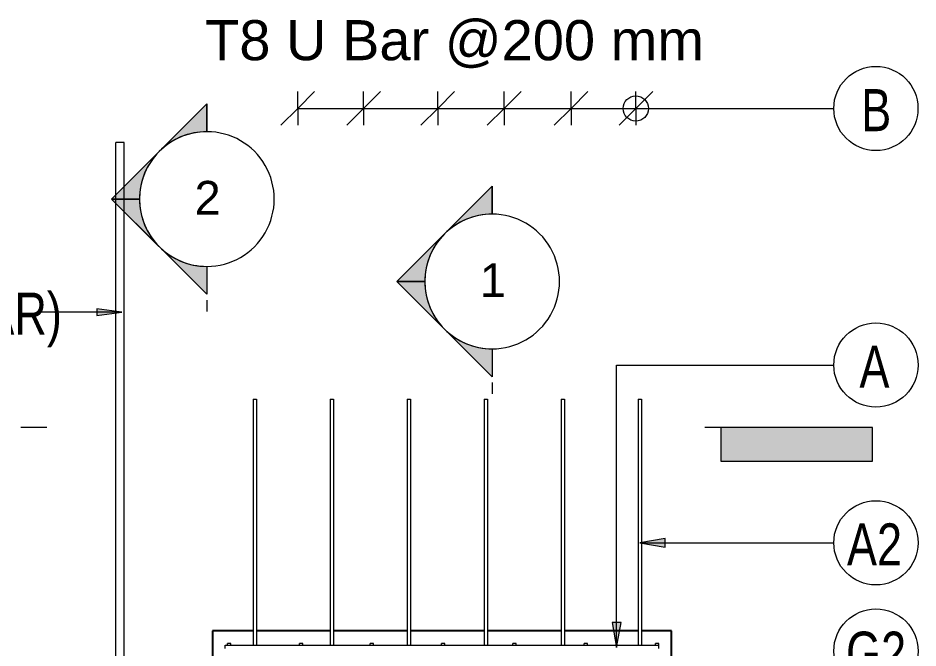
# Model space of a CAD drawing. Header units: millimetres. Extents: x -1209 to 17985, y -2296 to 18684.
# Drawn here: x 996 to 3134, y 3519 to 5016 of the extents above; entities that cross this region are included whole.
import ezdxf

# ---------------------------------------------------------------- set-up
doc = ezdxf.new("R2010")
doc.units = ezdxf.units.MM
for name, color, linetype, lineweight in [('A-ANNO-DIMS', 211, 'Continuous', 9), ('A-ANNO-DIMS-40', 211, 'Continuous', 9), ('A-WALL', 113, 'Continuous', 25), ('G-ANNO-SYMB', 111, 'Continuous', 9), ('S-RBAR', 171, 'Continuous', 18), ('S-RBAR-IDEN', 171, 'Continuous', 9)]:
    doc.layers.add(name, color=color, linetype=linetype, lineweight=lineweight)
doc.styles.add('Arial', font='arial.ttf', dxfattribs={"height": 95.24999999999991})
doc.styles.add('Arial_1', font='arial.ttf', dxfattribs={"height": 79.99999999999991})
doc.styles.add('Nirmala UI Semilight', font='NirmalaS.ttf', dxfattribs={"width": 0.8, "height": 99.99999999999993})
doc.dimstyles.new('Arrow_Filled_-_2_5_NI_UI_1', dxfattribs={"dimscale": 304.8, "dimtxt": 104.7363945578231, "dimasz": 0.2624671916010498, "dimexe": 0.1312335958005249, "dimexo": 0.0625, "dimgap": 0.1312335958005249, "dimtad": 1, "dimdec": 4, "dimzin": 0, "dimdsep": 46, "dimtxsty": 'Arial', "dimblk1": 'OBLIQUE', "dimblk2": 'OBLIQUE', "dimsah": 1, "dimcen": 0.09, "dimazin": 0, "dimtfac": 1, "dimtdec": 4, "dimtix": 1, "dimtmove": 0, "dimatfit": 3, "dimfxl": 0.1312335958005249, "dimfxlon": 1, "dimtvp": 1, "dimtolj": 1, "dimtzin": 0, "dimarcsym": 2})

# ---------------------------------------------------------------- blocks, each defined once
blk = doc.blocks.new('M_Rebar Tag_rfa Dimension - ARROW-793927-Elevation Front Copy 1')
at = {"layer": 'S-RBAR-IDEN'}
blk.add_circle((342.648857163215, -931.641589798012), 100, dxfattribs=at)
blk = doc.blocks.new('DIMBLOCK83-Elevation Front Copy 1')
at = {"layer": 'A-ANNO-DIMS-40'}
for p, q in [((1660.770133922702, 4801.096658472026), (1700.770133922702, 4841.096658472027)), ((1660.770133922702, 4801.096658472026), (1660.770133922702, 4841.096658472026)), ((1817.170207368426, 4801.096658472026), (1857.170207368426, 4841.096658472027)), ((1817.170207368426, 4801.096658472026), (1817.170207368426, 4841.096658472026)), ((1660.770133922702, 4801.096658472026), (1620.770133922702, 4761.096658472026)), ((1660.770133922702, 4801.096658472026), (1817.170207368426, 4801.096658472026)), ((1660.770133922702, 4801.096658472026), (1660.770133922702, 4761.096658472026)), ((1817.170207368426, 4801.096658472026), (1777.170207368426, 4761.096658472026)), ((1817.170207368426, 4801.096658472026), (1817.170207368426, 4761.096658472026))]:
    blk.add_line(p, q, dxfattribs=at)
blk = doc.blocks.new('_Oblique')
at = {"color": 0, "linetype": 'ByBlock', "lineweight": -2}
blk.add_line((-0.5, -0.5), (0.5, 0.5), dxfattribs=at)
blk = doc.blocks.new('DIMBLOCK84-Elevation Front Copy 1')
at = {"layer": 'A-ANNO-DIMS-40'}
for p, q in [((1817.170207368426, 4801.096658472026), (1857.170207368426, 4841.096658472027)), ((1817.170207368426, 4801.096658472026), (1817.170207368426, 4841.096658472026)), ((1993.570280814149, 4801.096658472026), (2033.570280814149, 4841.096658472027)), ((1993.570280814149, 4801.096658472026), (1993.570280814149, 4841.096658472026)), ((1817.170207368426, 4801.096658472026), (1777.170207368426, 4761.096658472026)), ((1817.170207368426, 4801.096658472026), (1993.570280814149, 4801.096658472026)), ((1817.170207368426, 4801.096658472026), (1817.170207368426, 4761.096658472026)), ((1993.570280814149, 4801.096658472026), (1953.570280814149, 4761.096658472026)), ((1993.570280814149, 4801.096658472026), (1993.570280814149, 4761.096658472026))]:
    blk.add_line(p, q, dxfattribs=at)
blk = doc.blocks.new('DIMBLOCK85-Elevation Front Copy 1')
at = {"layer": 'A-ANNO-DIMS-40'}
for p, q in [((1993.570280814149, 4801.096658472026), (2033.570280814149, 4841.096658472027)), ((1993.570280814149, 4801.096658472026), (1993.570280814149, 4841.096658472026)), ((2151.220354259873, 4801.096658472026), (2191.220354259873, 4841.096658472027)), ((2151.220354259873, 4801.096658472026), (2151.220354259873, 4841.096658472026)), ((1993.570280814149, 4801.096658472026), (1953.570280814149, 4761.096658472026)), ((1993.570280814149, 4801.096658472026), (2151.220354259873, 4801.096658472026)), ((1993.570280814149, 4801.096658472026), (1993.570280814149, 4761.096658472026)), ((2151.220354259873, 4801.096658472026), (2111.220354259873, 4761.096658472026)), ((2151.220354259873, 4801.096658472026), (2151.220354259873, 4761.096658472026))]:
    blk.add_line(p, q, dxfattribs=at)
blk = doc.blocks.new('DIMBLOCK86-Elevation Front Copy 1')
at = {"layer": 'A-ANNO-DIMS-40'}
for p, q in [((2151.220354259873, 4801.096658472026), (2191.220354259873, 4841.096658472027)), ((2151.220354259873, 4801.096658472026), (2151.220354259873, 4841.096658472026)), ((2310.120427705596, 4801.096658472026), (2350.120427705596, 4841.096658472027)), ((2310.120427705595, 4801.096658472026), (2310.120427705595, 4841.096658472026)), ((2151.220354259873, 4801.096658472026), (2111.220354259873, 4761.096658472026)), ((2151.220354259873, 4801.096658472026), (2310.120427705596, 4801.096658472026)), ((2151.220354259873, 4801.096658472026), (2151.220354259873, 4761.096658472026)), ((2310.120427705596, 4801.096658472026), (2270.120427705595, 4761.096658472026)), ((2310.120427705595, 4801.096658472026), (2310.120427705595, 4761.096658472026))]:
    blk.add_line(p, q, dxfattribs=at)
blk = doc.blocks.new('DIMBLOCK87-Elevation Front Copy 1')
at = {"layer": 'A-ANNO-DIMS-40'}
for p, q in [((2310.120427705596, 4801.096658472026), (2350.120427705596, 4841.096658472027)), ((2310.120427705595, 4801.096658472026), (2310.120427705595, 4841.096658472026)), ((2464.020501151319, 4801.096658472026), (2504.020501151319, 4841.096658472027)), ((2464.020501151319, 4801.096658472026), (2464.020501151319, 4841.096658472026)), ((2310.120427705596, 4801.096658472026), (2270.120427705595, 4761.096658472026)), ((2310.120427705596, 4801.096658472026), (2464.020501151319, 4801.096658472026)), ((2310.120427705595, 4801.096658472026), (2310.120427705595, 4761.096658472026)), ((2464.020501151319, 4801.096658472026), (2424.020501151319, 4761.096658472026)), ((2464.020501151319, 4801.096658472026), (2464.020501151319, 4761.096658472026))]:
    blk.add_line(p, q, dxfattribs=at)
blk = doc.blocks.new('M_Rebar Tag_rfa MARK - DOT 1_5-794230-Elevation Front Copy 1')
at = {"layer": 'S-RBAR-IDEN'}
blk.add_circle((3034.143734104399, 4800.935087363649), 100.0000000000005, dxfattribs=at)
blk = doc.blocks.new('Detail View - M_Section Head - Filled SHOP DWG-1002450-Elevation Front Copy 1')
at = {"layer": 'G-ANNO-SYMB'}
h = blk.add_hatch(color=256, dxfattribs=at)
edge = h.paths.add_edge_path()
edge.add_line((2122.615650850311, 4616.139849525146), (2009.478565860464, 4503.002764535301))
edge.add_arc((2122.61565085031, 4389.865679545453), 160, 89.99999999999972, 134.9999999999992, ccw=False)
edge.add_line((2122.61565085031, 4549.865679545452), (2122.615650850311, 4616.139849525146))
h = blk.add_hatch(color=256, dxfattribs=at)
edge = h.paths.add_edge_path()
edge.add_line((1896.341480870617, 4389.865679545456), (1962.61565085031, 4389.865679545455))
edge.add_arc((2122.61565085031, 4389.865679545453), 160.0000000000008, 135, 179.9999999999994, ccw=False)
edge.add_line((2009.478565860463, 4503.002764535301), (1896.341480870617, 4389.865679545456))
h = blk.add_hatch(color=256, dxfattribs=at)
edge = h.paths.add_edge_path()
edge.add_line((1896.341480870617, 4389.865679545453), (2009.478565860462, 4276.728594555606))
edge.add_arc((2122.61565085031, 4389.865679545454), 160.0000000000004, 180.0000000000003, 224.9999999999991, ccw=False)
edge.add_line((1962.61565085031, 4389.865679545453), (1896.341480870617, 4389.865679545453))
h = blk.add_hatch(color=256, dxfattribs=at)
edge = h.paths.add_edge_path()
edge.add_line((2122.615650850308, 4163.59150956576), (2122.615650850309, 4229.865679545454))
edge.add_arc((2122.61565085031, 4389.865679545454), 159.9999999999994, 224.9999999999999, 269.9999999999995, ccw=False)
edge.add_line((2009.478565860462, 4276.728594555606), (2122.615650850308, 4163.59150956576))
for p, q in [((1896.341480870615, 4389.865679545454), (2122.615650850311, 4616.139849525145)), ((2009.478565860464, 4503.002764535301), (2122.615650850311, 4616.139849525146)), ((2122.615650850311, 4549.865679545454), (2122.615650850311, 4616.139849525145)), ((2122.615650850311, 4616.139849525146), (2122.61565085031, 4549.865679545452)), ((1896.341480870617, 4389.865679545456), (2009.478565860463, 4503.002764535301)), ((1896.341480870615, 4389.865679545454), (2122.615650850309, 4163.59150956576)), ((1962.61565085031, 4389.865679545455), (1896.341480870617, 4389.865679545456)), ((1896.341480870617, 4389.865679545453), (1962.61565085031, 4389.865679545453)), ((2009.478565860462, 4276.728594555606), (1896.341480870617, 4389.865679545453)), ((2122.615650850308, 4163.59150956576), (2009.478565860462, 4276.728594555606)), ((2122.615650850309, 4229.865679545454), (2122.615650850309, 4163.59150956576)), ((2122.615650850309, 4229.865679545454), (2122.615650850308, 4163.59150956576))]:
    blk.add_line(p, q, dxfattribs=at)
for centre, radius, start, end in [((2122.61565085031, 4389.865679545454), 159.9999999999998, 90, 269.9999999999993), ((2122.61565085031, 4389.865679545453), 160, 89.99999999999935, 134.9999999999989), ((2122.615650850309, 4389.865679545454), 160.0000000000002, 269.9999999999997, 89.99999999999993), ((2122.61565085031, 4389.865679545453), 160.0000000000008, 134.9999999999997, 179.999999999999), ((2122.61565085031, 4389.865679545454), 160.0000000000004, 179.9999999999999, 224.9999999999988), ((2122.61565085031, 4389.865679545454), 159.9999999999994, 224.9999999999995, 269.9999999999991)]:
    blk.add_arc(centre, radius, start, end, dxfattribs=at)
blk = doc.blocks.new('Detail View - M_Section Tail - Filled Horizontal-14034-Elevation Front Copy 1')
at = {"layer": 'G-ANNO-SYMB'}
blk.add_hatch(color=256, dxfattribs=at).paths.add_polyline_path([(2042.615650850309, -1465.680264960565), (2122.615650850309, -1465.680264960566), (2122.615650850305, -1825.680264960565), (2042.615650850305, -1825.680264960565)])
for p, q in [((2042.615650850309, -1465.680264960565), (2042.615650850305, -1825.680264960565)), ((2122.615650850309, -1465.680264960566), (2042.615650850309, -1465.680264960565)), ((2122.615650850305, -1825.680264960565), (2122.615650850309, -1465.680264960566)), ((2042.615650850305, -1825.680264960565), (2122.615650850305, -1825.680264960565))]:
    blk.add_line(p, q, dxfattribs=at)

msp = doc.modelspace()

# ---------------------------------------------------------------- hatches: boundary and pattern name
at = {"layer": 'S-RBAR-IDEN'}
for points in [[(1243.480462200977, 4317.348464294577), (1183.480462200977, 4325.247614149821), (1183.480462200977, 4309.449314439334)], [(2473.803830161584, 3769.177489644633), (2533.803830161584, 3758.597870802125), (2533.803830161584, 3779.757108487141)], [(2418.1758120206, 3520.171040491972), (2428.755430863108, 3580.171040491972), (2407.596193178093, 3580.171040491972)]]:
    msp.add_hatch(color=256, dxfattribs=at).paths.add_polyline_path(points)

# ---------------------------------------------------------------- linework, layer by layer
at = {"layer": 'A-WALL'}
for p, q in [((1554.803830161712, 3559.999999999594), (1458.803830161711, 3559.999999999594)), ((1458.803830161711, 3559.999999999594), (1458.803830161711, 3039.999999999594)), ((1737.803830161688, 3559.999999999593), (1562.803830161711, 3559.999999999594)), ((1920.803830161665, 3559.999999999593), (1745.803830161688, 3559.999999999593)), ((2103.803830161641, 3559.999999999593), (1928.803830161665, 3559.999999999593)), ((2286.803830161617, 3559.999999999593), (2111.803830161641, 3559.999999999593)), ((2469.803830161593, 3559.999999999593), (2294.803830161617, 3559.999999999593)), ((2548.803830161595, 3559.999999999593), (2477.803830161593, 3559.999999999593)), ((2548.803830161596, 3369.999999999589), (2548.803830161596, 3559.999999999593))]:
    msp.add_line(p, q, dxfattribs=at)
at = {"layer": 'G-ANNO-SYMB'}
for p, q in [((1445.115650850307, 4345.803065490376), (1445.115650850307, 4318.65869430471)), ((2122.61565085031, 4149.865679545456), (2122.61565085031, 4122.72130835979)), ((1064.632494268549, 4043.179764763777), (1003.361318395851, 4043.179764763777)), ((2665.898863602536, 4043.179764763777), (2627.587631264951, 4043.179764763777))]:
    msp.add_line(p, q, dxfattribs=at)
at = {"layer": 'S-RBAR'}
for p, q in [((1248.803830161597, 4719.999999999577), (1228.803830161597, 4719.999999999577)), ((1228.803830161597, 3000.32187238927), (1228.803830161597, 4719.999999999577)), ((1248.803830161597, 3000.32187238927), (1248.803830161597, 4719.999999999577)), ((1554.803830161712, 4109.999999999593), (1554.803830161712, 3526.338443224267)), ((1554.803830161712, 4109.999999999593), (1562.803830161711, 4109.999999999593)), ((1562.803830161711, 4109.999999999593), (1562.803830161711, 3526.338443224267)), ((1737.803830161688, 4109.999999999593), (1737.803830161688, 3526.338443224267)), ((1737.803830161688, 4109.999999999593), (1745.803830161688, 4109.999999999593)), ((1745.803830161688, 4109.999999999593), (1745.803830161688, 3526.338443224267)), ((1920.803830161665, 4109.999999999593), (1920.803830161665, 3526.338443224267)), ((1920.803830161665, 4109.999999999593), (1928.803830161665, 4109.999999999593)), ((1928.803830161665, 4109.999999999593), (1928.803830161665, 3526.338443224267)), ((2103.803830161641, 4109.999999999593), (2103.803830161641, 3526.338443224267)), ((2103.803830161641, 4109.999999999593), (2111.803830161641, 4109.999999999593)), ((2111.803830161641, 4109.999999999593), (2111.803830161641, 3526.338443224267)), ((2286.803830161618, 4109.999999999593), (2286.803830161618, 3526.338443224267)), ((2286.803830161618, 4109.999999999593), (2294.803830161617, 4109.999999999593)), ((2294.803830161617, 4109.999999999593), (2294.803830161617, 3526.338443224267)), ((2469.803830161594, 4109.999999999593), (2469.803830161594, 3526.338443224267)), ((2469.803830161594, 4109.999999999593), (2477.803830161594, 4109.999999999593)), ((2477.803830161594, 4109.999999999593), (2477.803830161594, 3526.338443224267)), ((1502.081604862045, 3530.029731635318), (1494.081604862045, 3530.029731635318)), ((1494.081604862045, 3526.338443224267), (1494.081604862045, 3530.029731635318)), ((1502.081604862045, 3526.338443224267), (1502.081604862045, 3530.029731635318)), ((1673.097809078637, 3530.029731635318), (1665.097809078637, 3530.029731635318)), ((1665.097809078637, 3526.338443224267), (1665.097809078637, 3530.029731635318)), ((1673.097809078637, 3526.338443224267), (1673.097809078637, 3530.029731635318)), ((1840.989013295229, 3530.029731635318), (1832.989013295229, 3530.029731635318)), ((1832.989013295229, 3526.338443224267), (1832.989013295229, 3530.029731635318)), ((1840.989013295229, 3526.338443224267), (1840.989013295229, 3530.029731635318)), ((2010.442717511821, 3530.029731635318), (2002.442717511821, 3530.029731635318)), ((2002.442717511821, 3526.338443224267), (2002.442717511821, 3530.029731635318)), ((2010.442717511821, 3526.338443224267), (2010.442717511821, 3530.029731635318)), ((2179.896421728413, 3530.029731635318), (2171.896421728413, 3530.029731635318)), ((2171.896421728413, 3526.338443224267), (2171.896421728413, 3530.029731635318)), ((2179.896421728413, 3526.338443224267), (2179.896421728413, 3530.029731635318)), ((2349.350125945005, 3530.029731635318), (2341.350125945005, 3530.029731635318)), ((2341.350125945005, 3526.338443224267), (2341.350125945005, 3530.029731635318)), ((2349.350125945005, 3526.338443224267), (2349.350125945005, 3530.029731635318)), ((2518.803830161597, 3530.029731635318), (2510.803830161597, 3530.029731635318)), ((2510.803830161597, 3526.338443224267), (2510.803830161597, 3530.029731635318)), ((2518.803830161597, 3526.338443224267), (2518.803830161597, 3530.029731635318)), ((1488.803830161711, 3526.338443224267), (2518.803830161595, 3526.338443224267)), ((1488.803830161711, 3518.338443224266), (1488.803830161711, 3526.338443224267)), ((2518.803830161595, 3518.338443224266), (2518.803830161595, 3526.338443224267))]:
    msp.add_line(p, q, dxfattribs=at)
at = {"layer": 'S-RBAR-IDEN'}
for p, q in [((2463.803830161585, 4800.935087363649), (2934.1437341044, 4800.935087363649)), ((1243.480462200977, 4317.348464294577), (1183.480462200977, 4325.247614149821)), ((1183.480462200977, 4325.247614149821), (1183.480462200977, 4309.449314439334)), ((1243.480462200977, 4317.348464294577), (1046.642016719235, 4317.348464294578)), ((1183.480462200977, 4309.449314439334), (1243.480462200977, 4317.348464294577)), ((2418.1758120206, 4191.450698727898), (2934.1437341044, 4191.450698727899)), ((2418.1758120206, 3520.171040491972), (2418.1758120206, 4191.450698727898)), ((2533.803830161584, 3779.757108487141), (2473.803830161584, 3769.177489644633)), ((2473.803830161584, 3769.177489644633), (2533.803830161584, 3758.597870802125)), ((2473.803830161584, 3769.177489644633), (2934.1437341044, 3769.177489644633)), ((2533.803830161584, 3758.597870802125), (2533.803830161584, 3779.757108487141)), ((2428.755430863108, 3580.171040491972), (2407.596193178093, 3580.171040491972)), ((2407.596193178093, 3580.171040491972), (2418.1758120206, 3520.171040491972)), ((2418.1758120206, 3520.171040491972), (2428.755430863108, 3580.171040491972))]:
    msp.add_line(p, q, dxfattribs=at)
msp.add_circle((2463.803830161585, 4800.935087363649), 30, dxfattribs=at)

# ---------------------------------------------------------------- block references
at = {"layer": 'G-ANNO-SYMB'}
for p in [(-677.5000000000035, 195.9373859449188), (0, 0)]:
    msp.add_blockref('Detail View - M_Section Head - Filled SHOP DWG-1002450-Elevation Front Copy 1', p, dxfattribs=at)
at = {"layer": 'G-ANNO-SYMB', "rotation": 90.00000000000053}
msp.add_blockref('Detail View - M_Section Tail - Filled Horizontal-14034-Elevation Front Copy 1', (1200.218598641988, 1920.564113913453), dxfattribs=at)
at = {"layer": 'S-RBAR-IDEN'}
for name, p in [('M_Rebar Tag_rfa MARK - DOT 1_5-794230-Elevation Front Copy 1', (0, 0)), ('M_Rebar Tag_rfa Dimension - ARROW-793927-Elevation Front Copy 1', (2691.494876941185, 5123.092288525912)), ('M_Rebar Tag_rfa Dimension - ARROW-793927-Elevation Front Copy 1', (2691.494876941185, 4700.819079442645)), ('M_Rebar Tag_rfa Dimension - ARROW-793927-Elevation Front Copy 1', (2691.494876941185, 4443.654252594175))]:
    msp.add_blockref(name, p, dxfattribs=at)

# ---------------------------------------------------------------- texts
at = {"layer": 'G-ANNO-SYMB', "char_height": 79.99999999999991, "width": 76.96199999999993, "attachment_point": 1, "style": 'Arial_1'}
for s, insert in [('2', (1415.762473916958, 4628.870144898363)), ('1', (2093.26247391696, 4432.932758953443))]:
    msp.add_mtext(s, dxfattribs=dict(at, insert=insert))
at = {"layer": 'S-RBAR-IDEN', "char_height": 99.99999999999993, "attachment_point": 1, "style": 'Nirmala UI Semilight'}
for s, insert, width in [('B', (2999.294566265264, 4847.016987692431), 76.96199999999993), ('-(1) -(T20 DOWEL BAR)', (-58.3179832807641, 4363.430364623361), 1336.573399999999), ('A', (2994.974566265265, 4237.532599056683), 87.22359999999992), ('A2', (2965.374566265265, 3815.259389973416), 159.0547999999999), ('G2', (2963.294566265265, 3558.094563124946), 164.1855999999998)]:
    msp.add_mtext(s, dxfattribs=dict(at, insert=insert, width=width))

# ---------------------------------------------------------------- dimensions: what is measured, and where the dimension line sits
at = {"layer": 'A-ANNO-DIMS'}
for base, p1, p2, override, picture, middle in [((1817.170207368426, 4801.096658472026), (1660.770133922702, 4761.096658472026), (1817.170207368426, 4761.096658472026), {"dimpost": '<>', "dimfxl": 156.400073445724}, 'DIMBLOCK83-Elevation Front Copy 1', (1738.970170645564, 4889.728735835593)), ((1993.570280814149, 4801.096658472026), (1817.170207368426, 4761.096658472026), (1993.570280814149, 4761.096658472026), {"dimpost": '<>', "dimfxl": 176.4000734457229}, 'DIMBLOCK84-Elevation Front Copy 1', (1905.370244091288, 4889.728735835593)), ((2151.220354259873, 4801.096658472026), (1993.570280814149, 4761.096658472026), (2151.220354259873, 4761.096658472026), {"dimpost": '<>', "dimfxl": 157.6500734457238}, 'DIMBLOCK85-Elevation Front Copy 1', (2072.395317537011, 4889.728735835593)), ((2310.120427705595, 4801.096658472026), (2151.220354259873, 4761.096658472026), (2310.120427705595, 4761.096658472026), {"dimpost": '<>', "dimfxl": 158.9000734457227}, 'DIMBLOCK86-Elevation Front Copy 1', (2230.670390982734, 4889.728735835593)), ((2464.020501151319, 4801.096658472026), (2310.120427705595, 4761.096658472026), (2464.020501151319, 4761.096658472026), {"dimpost": '<>', "dimfxl": 153.9000734457236}, 'DIMBLOCK87-Elevation Front Copy 1', (2387.070464428457, 4889.728735835593))]:
    dim = msp.add_linear_dim(base=base, p1=p1, p2=p2, dimstyle='Arrow_Filled_-_2_5_NI_UI_1', override=override, dxfattribs=at)
    dim.commit()
    dim.dimension.update_dxf_attribs({"geometry": picture, "text_midpoint": middle})

# ---------------------------------------------------------------- next in the draw order: texts
at = {"layer": 'S-RBAR-IDEN', "insert": (1440.834062001107, 5010.818474461159), "char_height": 95.24999999999991, "width": 1452.657749999999, "attachment_point": 1, "style": 'Arial', "bg_fill": 3, "box_fill_scale": 0, "bg_fill_color": 256, "bg_fill_true_color": 3254780160, "bg_fill_transparency": 256}
msp.add_mtext('T8 U Bar @200 mm', dxfattribs=at)

doc.saveas('drawing.dxf')
